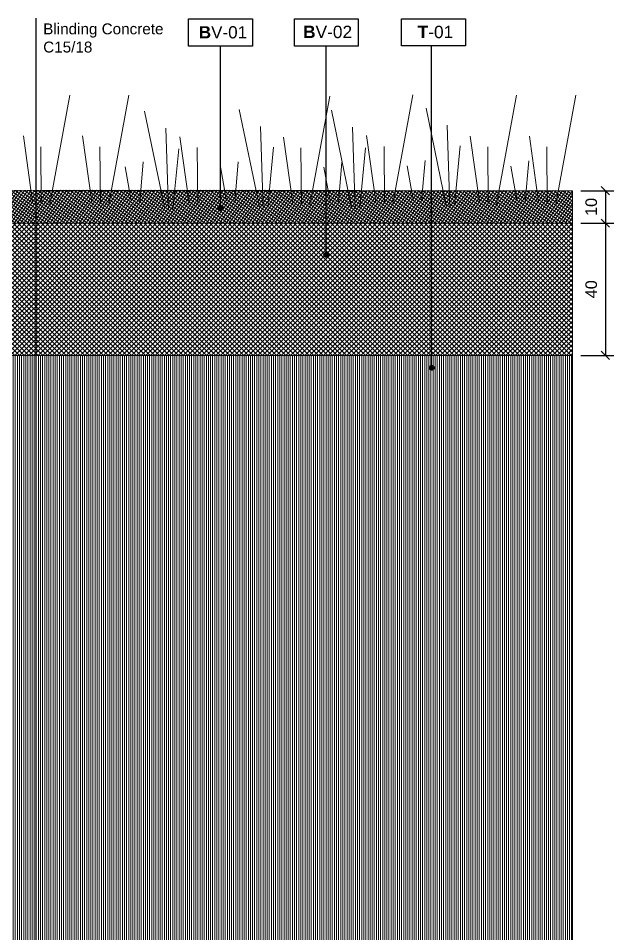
# Model space of a CAD drawing. Header units: metres. Extents: x -325 to 301, y -147 to 149.
# Drawn here: x 98.045 to 99.846, y 40.059 to 42.828 of the extents above; entities that cross this region are included whole.
import ezdxf

# ---------------------------------------------------------------- set-up
doc = ezdxf.new("R2010")
doc.units = ezdxf.units.M
doc.layers.get('Defpoints').update_dxf_attribs({"lineweight": 13})
doc.layers.add('0-TX-1_25', color=7, linetype='Continuous', true_color=0x3f4f7f)
doc.layers.add('03-TR-Paviment_04_Dry Meadow', color=7, linetype='Continuous', lineweight=5, true_color=0xd8dd88)
for name, color, linetype, lineweight in [('1-CM', 7, 'Continuous', 0), ('2-L-secció', 1, 'Continuous', 0), ('3-TR Seleccionat', 44, 'Continuous', 0), ('3-TR-recebo', 252, 'Continuous', 0)]:
    doc.layers.add(name, color=color, linetype=linetype, lineweight=lineweight)
for name, color, linetype in [('A-KEYPLAN_HATCH', 7, 'Continuous'), ('A_TEXT_2', 7, 'Continuous'), ('EIT_3 TR terra vegetal', 45, 'Continuous')]:
    doc.layers.add(name, color=color, linetype=linetype)
doc.styles.add('Arial_4', font='arial.ttf', dxfattribs={"height": 1.8})
doc.styles.get("Standard").update_dxf_attribs({"font": 'arial.ttf'})
doc.dimstyles.new('ISO-25', dxfattribs={"dimtxt": 0.1, "dimasz": 0.1, "dimexe": 0.1, "dimexo": 0.1, "dimgap": 0.1, "dimtad": 1, "dimdec": 0, "dimlfac": 100, "dimzin": 9, "dimtxsty": 'Standard', "dimblk": 'OBLIQUE', "dimcen": 0.1, "dimadec": 0, "dimazin": 0, "dimtfac": 1, "dimtdec": 0, "dimtmove": 0, "dimatfit": 3, "dimldrblk": 'OBLIQUE', "dimfxl": 1, "dimarcsym": 0})

# ---------------------------------------------------------------- blocks, each defined once
blk = doc.blocks.new('_Oblique')
at = {"color": 0, "lineweight": -2}
blk.add_line((-0.5, -0.5), (0.5, 0.5), dxfattribs=at)
blk = doc.blocks.new('*D488')
at = {"layer": '0-TX-1_25', "color": 0, "lineweight": -2, "transparency": 16777216}
for p, q in [((99.7463, 42.3068), (99.8457, 42.3068)), ((99.8207, 42.3068), (99.8207, 42.2086)), ((99.7463, 42.2086), (99.8457, 42.2086))]:
    blk.add_line(p, q, dxfattribs=at)
at = {"layer": 'Defpoints', "color": 0, "transparency": 16777216}
for p in [(99.7213, 42.3068), (99.7213, 42.2086), (99.8207, 42.2086)]:
    blk.add_point(p, dxfattribs=at)
at = {"layer": '0-TX-1_25', "color": 0, "lineweight": -2, "transparency": 16777216, "xscale": 0.025, "yscale": 0.025, "zscale": 0.025}
for p, rotation in [((99.8207, 42.3068), 90), ((99.8207, 42.2086), 270)]:
    blk.add_blockref('_Oblique', p, dxfattribs=dict(at, rotation=rotation))
at = {"layer": '0-TX-1_25', "color": 0, "transparency": 16777216, "insert": (99.7778, 42.2577), "char_height": 0.035, "attachment_point": 5, "rotation": 90}
blk.add_mtext('10', dxfattribs=at)
blk = doc.blocks.new('*D484')
at = {"layer": '0-TX-1_25', "color": 0, "lineweight": -2, "transparency": 16777216}
for p, q in [((99.7459, 42.2086), (99.8457, 42.2086)), ((99.8207, 42.2086), (99.8207, 41.8086)), ((99.7459, 41.8086), (99.8457, 41.8086))]:
    blk.add_line(p, q, dxfattribs=at)
at = {"layer": 'Defpoints', "color": 0, "transparency": 16777216}
for p in [(99.7209, 42.2086), (99.7209, 41.8086), (99.8207, 41.8086)]:
    blk.add_point(p, dxfattribs=at)
at = {"layer": '0-TX-1_25', "color": 0, "lineweight": -2, "transparency": 16777216, "xscale": 0.025, "yscale": 0.025, "zscale": 0.025}
for p, rotation in [((99.8207, 42.2086), 90), ((99.8207, 41.8086), 270)]:
    blk.add_blockref('_Oblique', p, dxfattribs=dict(at, rotation=rotation))
at = {"layer": '0-TX-1_25', "color": 0, "transparency": 16777216, "insert": (99.7778, 42.0086), "char_height": 0.035, "attachment_point": 5, "rotation": 90}
blk.add_mtext('40', dxfattribs=at)
blk = doc.blocks.new('hatch keyplan 2')
at = {"layer": 'A-KEYPLAN_HATCH'}
blk.add_lwpolyline([(0, 0.00548), (0.01287, 0.00548), (0.01287, 0), (0, 0)], close=True, dxfattribs=at)
blk = doc.blocks.new('hatch keyplan')
at = {"layer": 'A-KEYPLAN_HATCH'}
blk.add_blockref('hatch keyplan 2', (1.43058, 0.85215), dxfattribs=at)
blk = doc.blocks.new('B-V01')
at = {"layer": 'A-KEYPLAN_HATCH'}
blk.add_blockref('hatch keyplan', (-1.43058, -0.85215), dxfattribs=at)
at = {"layer": 'A_TEXT_2', "lineweight": 211, "insert": (-0.00079, 0.00402), "char_height": 0.0024588, "attachment_point": 1, "line_spacing_factor": 0.938532, "style": 'Arial_4'}
blk.add_mtext_dynamic_manual_height_columns('\\pi0.00285;{\\fArial|b1|i0|c0|p34;B}V-01', width=0.0145619, gutter_width=0.015, heights=[0], dxfattribs=at)
blk = doc.blocks.new('B-V02')
at = {"layer": 'A-KEYPLAN_HATCH'}
blk.add_blockref('hatch keyplan', (-1.43058, -0.85215), dxfattribs=at)
at = {"layer": 'A_TEXT_2', "insert": (-0.0008, 0.00412), "char_height": 0.0025, "attachment_point": 1}
blk.add_mtext_dynamic_manual_height_columns('\\pi0.00255;{\\fArial|b1|i0|c0|p34;B}V-02', width=0.0145619, gutter_width=0.015, heights=[0], dxfattribs=at)
blk = doc.blocks.new('T-01')
at = {"layer": 'A-KEYPLAN_HATCH'}
blk.add_blockref('hatch keyplan', (-1.43058, -0.85215), dxfattribs=at)
at = {"layer": 'A_TEXT_2', "insert": (-0.0008, 0.00408), "char_height": 0.0025, "attachment_point": 1}
blk.add_mtext_dynamic_manual_height_columns('\\pi0.00405;{\\fArial|b1|i0|c0|p34;T}-01', width=0.0145619, gutter_width=0.015, heights=[0], dxfattribs=at)
blk = doc.blocks.new('POINT')
at = {"layer": '0-TX-1_25'}
h = blk.add_hatch(dxfattribs=at)
h.set_pattern_fill('ANGLE', color=256)
h.set_pattern_definition([(0, (-83.747, -12.726), (0, 6.985), [5.08, -1.905]), (90, (-83.747, -12.726), (-6.985, 4e-16), [5.08, -1.905])])
edge = h.paths.add_edge_path()
edge.add_arc((0, 0), 0.0075, 0, 360)
h = blk.add_hatch(color=256, dxfattribs=at)
h.dxf.hatch_style = 1
edge = h.paths.add_edge_path()
edge.add_arc((0, 0), 0.0075, 0, 360)
blk.add_circle((0, 0), 0.0075, dxfattribs=at)

msp = doc.modelspace()

# ---------------------------------------------------------------- hatches: boundary and pattern name
at = {"layer": '3-TR Seleccionat'}
h = msp.add_hatch(dxfattribs=at)
h.set_pattern_fill('ANSI31', color=256, scale=0.002, angle=45, style=0)
h.set_pattern_definition([(90, (61.7137336, 40.3211365), (-0.00635, 0), [])])
h.paths.add_polyline_path([(94.2008, 38.0025), (94.2008, 38.0024), (94.2008, 38.0025)], flags=17)
h.paths.add_polyline_path([(98.1896, 41.8086), (97.5169, 41.8086), (96.6741, 37.6247), (98.0101, 37.6201), (98.0101, 37.0261), (94.3401, 37.0189), (94.3401, 37.6225), (94.8009, 37.6225), (92.7209, 37.6225), (92.7209, 36.759), (99.7207, 36.759), (99.7211, 41.8086), (98.4355, 41.8086)])
at = {"layer": '3-TR-recebo'}
h = msp.add_hatch(dxfattribs=at)
h.set_pattern_fill('_USER', color=256, scale=0.008, angle=234.1752, style=0, double=1, pattern_type=0)
h.set_pattern_definition([(234.17524, (101.070564, 42.208641), (0.006486488, -0.004682464), []), (324.17524, (101.070564, 42.208641), (0.004682464, 0.006486488), [])])
h.paths.add_polyline_path([(97.565, 42.2091), (97.565, 42.3068), (96.365, 42.3048), (96.365, 42.2269), (96.365, 42.2181), (96.365, 42.2093)])
h.paths.add_polyline_path([(97.7646, 42.3072), (97.7648, 42.209), (99.7213, 42.2086), (99.7213, 42.3068), (98.4355, 42.3083)])
at = {"layer": 'EIT_3 TR terra vegetal'}
h = msp.add_hatch(dxfattribs=at)
h.set_pattern_fill('_USER', color=256, scale=0.01, angle=45, style=0, double=1, pattern_type=0)
h.set_pattern_definition([(45, (419506.654953, 4594392.769917), (-0.007071067811865, 0.007071067811865), []), (135, (419506.654953, 4594392.769917), (-0.007071067811865, -0.007071067811865), [])])
h.paths.add_polyline_path([(97.4566, 41.5092), (97.5169, 41.8086), (97.565, 42.006), (97.565, 42.2086), (96.365, 42.2086), (96.365, 41.5092)])
h.paths.add_polyline_path([(97.8204, 41.8086), (99.7213, 41.8086), (99.7213, 42.2086), (97.7648, 42.2086), (97.7645, 42.006)])

# ---------------------------------------------------------------- linework, layer by layer
at = {"layer": '0-TX-1_25'}
for points in [[(98.0993, 37.2078), (98.0993, 42.8283)], [(98.6565, 42.2538), (98.6565, 42.7442)], [(98.9764, 42.1127), (98.9764, 42.7442)], [(99.2951, 41.7706), (99.2951, 42.7442)]]:
    msp.add_lwpolyline(points, dxfattribs=at)
at = {"layer": '03-TR-Paviment_04_Dry Meadow'}
for points in [[(98.2004, 42.5958), (98.1397, 42.266)], [(98.3795, 42.5958), (98.3188, 42.266)], [(98.9872, 42.5924), (98.9266, 42.2626)], [(99.2386, 42.5969), (99.1779, 42.2671)], [(99.5521, 42.5958), (99.4914, 42.266)], [(99.7312, 42.5958), (99.6705, 42.266)], [(98.4269, 42.5471), (98.4878, 42.2521)], [(98.7133, 42.5529), (98.7742, 42.2579)], [(98.9917, 42.5505), (99.0526, 42.2555)], [(99.2782, 42.5563), (99.339, 42.2613)], [(98.4909, 42.4955), (98.4992, 42.2481)], [(98.7773, 42.5013), (98.7856, 42.2539)], [(99.0557, 42.4989), (99.064, 42.2515)], [(99.3421, 42.5047), (99.3504, 42.2573)], [(98.0602, 42.4723), (98.0879, 42.2719)], [(98.2393, 42.4723), (98.267, 42.2719)], [(98.5336, 42.4699), (98.5613, 42.2695)], [(98.8471, 42.4688), (98.8748, 42.2685)], [(99.0984, 42.4733), (99.1261, 42.2729)], [(99.4119, 42.4722), (99.4396, 42.2719)], [(99.591, 42.4722), (99.6187, 42.2719)], [(98.1128, 42.4397), (98.1141, 42.2667)], [(98.2919, 42.4397), (98.2932, 42.2667)], [(98.5299, 42.4331), (98.5126, 42.2523)], [(98.5861, 42.4373), (98.5875, 42.2644)], [(98.8163, 42.4389), (98.7991, 42.2581)], [(98.8996, 42.4363), (98.901, 42.2633)], [(99.0947, 42.4365), (99.0775, 42.2557)], [(99.151, 42.4407), (99.1523, 42.2678)], [(99.3812, 42.4423), (99.3639, 42.2615)], [(99.4645, 42.4397), (99.4658, 42.2667)], [(99.6436, 42.4397), (99.6449, 42.2667)], [(98.3683, 42.379), (98.3864, 42.2756)], [(98.4227, 42.3943), (98.4122, 42.2719)], [(98.6559, 42.379), (98.6741, 42.2756)], [(98.7103, 42.3943), (98.6998, 42.2719)], [(98.9694, 42.3779), (98.9876, 42.2745)], [(99.0238, 42.3933), (99.0133, 42.2709)], [(99.2208, 42.3824), (99.2389, 42.279)], [(99.2751, 42.3977), (99.2647, 42.2754)], [(99.5343, 42.3813), (99.5524, 42.2779)], [(99.5886, 42.3967), (99.5782, 42.2743)]]:
    msp.add_lwpolyline(points, dxfattribs=at)
at = {"layer": '1-CM'}
msp.add_line((97.7648, 42.209), (99.7213, 42.2086), dxfattribs=at)
for points in [[(97.7648, 42.209), (99.7213, 42.2086), (99.7213, 42.3068), (98.4355, 42.3083), (96.365, 42.3048), (96.365, 42.2269), (96.365, 42.2093), (96.365, 42.2093), (97.565, 42.2091)], [(98.1166, 42.3068), (99.7213, 42.3068)], [(99.7215, 42.3068), (99.7211, 41.8086), (98.4355, 41.8086)], [(99.7213, 42.2086), (99.7213, 41.8086), (97.5169, 41.8086)]]:
    msp.add_lwpolyline(points, dxfattribs=at)
msp.add_lwpolyline([(97.8204, 41.8086), (99.7213, 41.8086), (99.7213, 42.2086), (97.7648, 42.2086), (97.765, 42.006)], close=True, dxfattribs=at)
at = {"layer": '2-L-secció'}
msp.add_line((99.7213, 42.3068), (99.7209, 36.7513), dxfattribs=at)

# ---------------------------------------------------------------- block references
at = {"layer": '0-TX-1_25', "xscale": 15, "yscale": 15, "zscale": 15}
for name, p in [('B-V01', (98.5599, 42.7442)), ('B-V02', (98.8798, 42.7442)), ('T-01', (99.2039, 42.7446))]:
    msp.add_blockref(name, p, dxfattribs=at)
at = {"layer": '0-TX-1_25'}
for p in [(98.6565, 42.2538), (98.9764, 42.1127), (99.2951, 41.7706)]:
    msp.add_blockref('POINT', p, dxfattribs=at)

# ---------------------------------------------------------------- texts
at = {"layer": '0-TX-1_25', "insert": (98.1201, 42.8129), "char_height": 0.033, "attachment_point": 1}
msp.add_mtext_dynamic_manual_height_columns('Blinding Concrete\\PC15/18', width=0.514074, gutter_width=12.5, heights=[0], dxfattribs=at)

# ---------------------------------------------------------------- dimensions: what is measured, and where the dimension line sits
at = {"layer": '0-TX-1_25'}
for base, p1, p2, picture, middle in [((99.8207, 42.2086), (99.7213, 42.3068), (99.7213, 42.2086), '*D488', (99.7778, 42.2577)), ((99.8207, 41.8086), (99.7209, 42.2086), (99.7209, 41.8086), '*D484', (99.7778, 42.0086))]:
    dim = msp.add_linear_dim(base=base, p1=p1, p2=p2, angle=90, dimstyle='ISO-25', override={"dimtxt": 0.035, "dimasz": 0.025, "dimexe": 0.025, "dimexo": 0.025, "dimgap": 0.025, "dimblk1": 'Oblique', "dimblk2": 'Oblique', "dimsah": 1, "dimfxl": 0.1, "dimfxlon": 1, "dimarcsym": 1}, dxfattribs=at)
    dim.commit()
    dim.dimension.update_dxf_attribs({"geometry": picture, "text_midpoint": middle})

doc.saveas('drawing.dxf')
